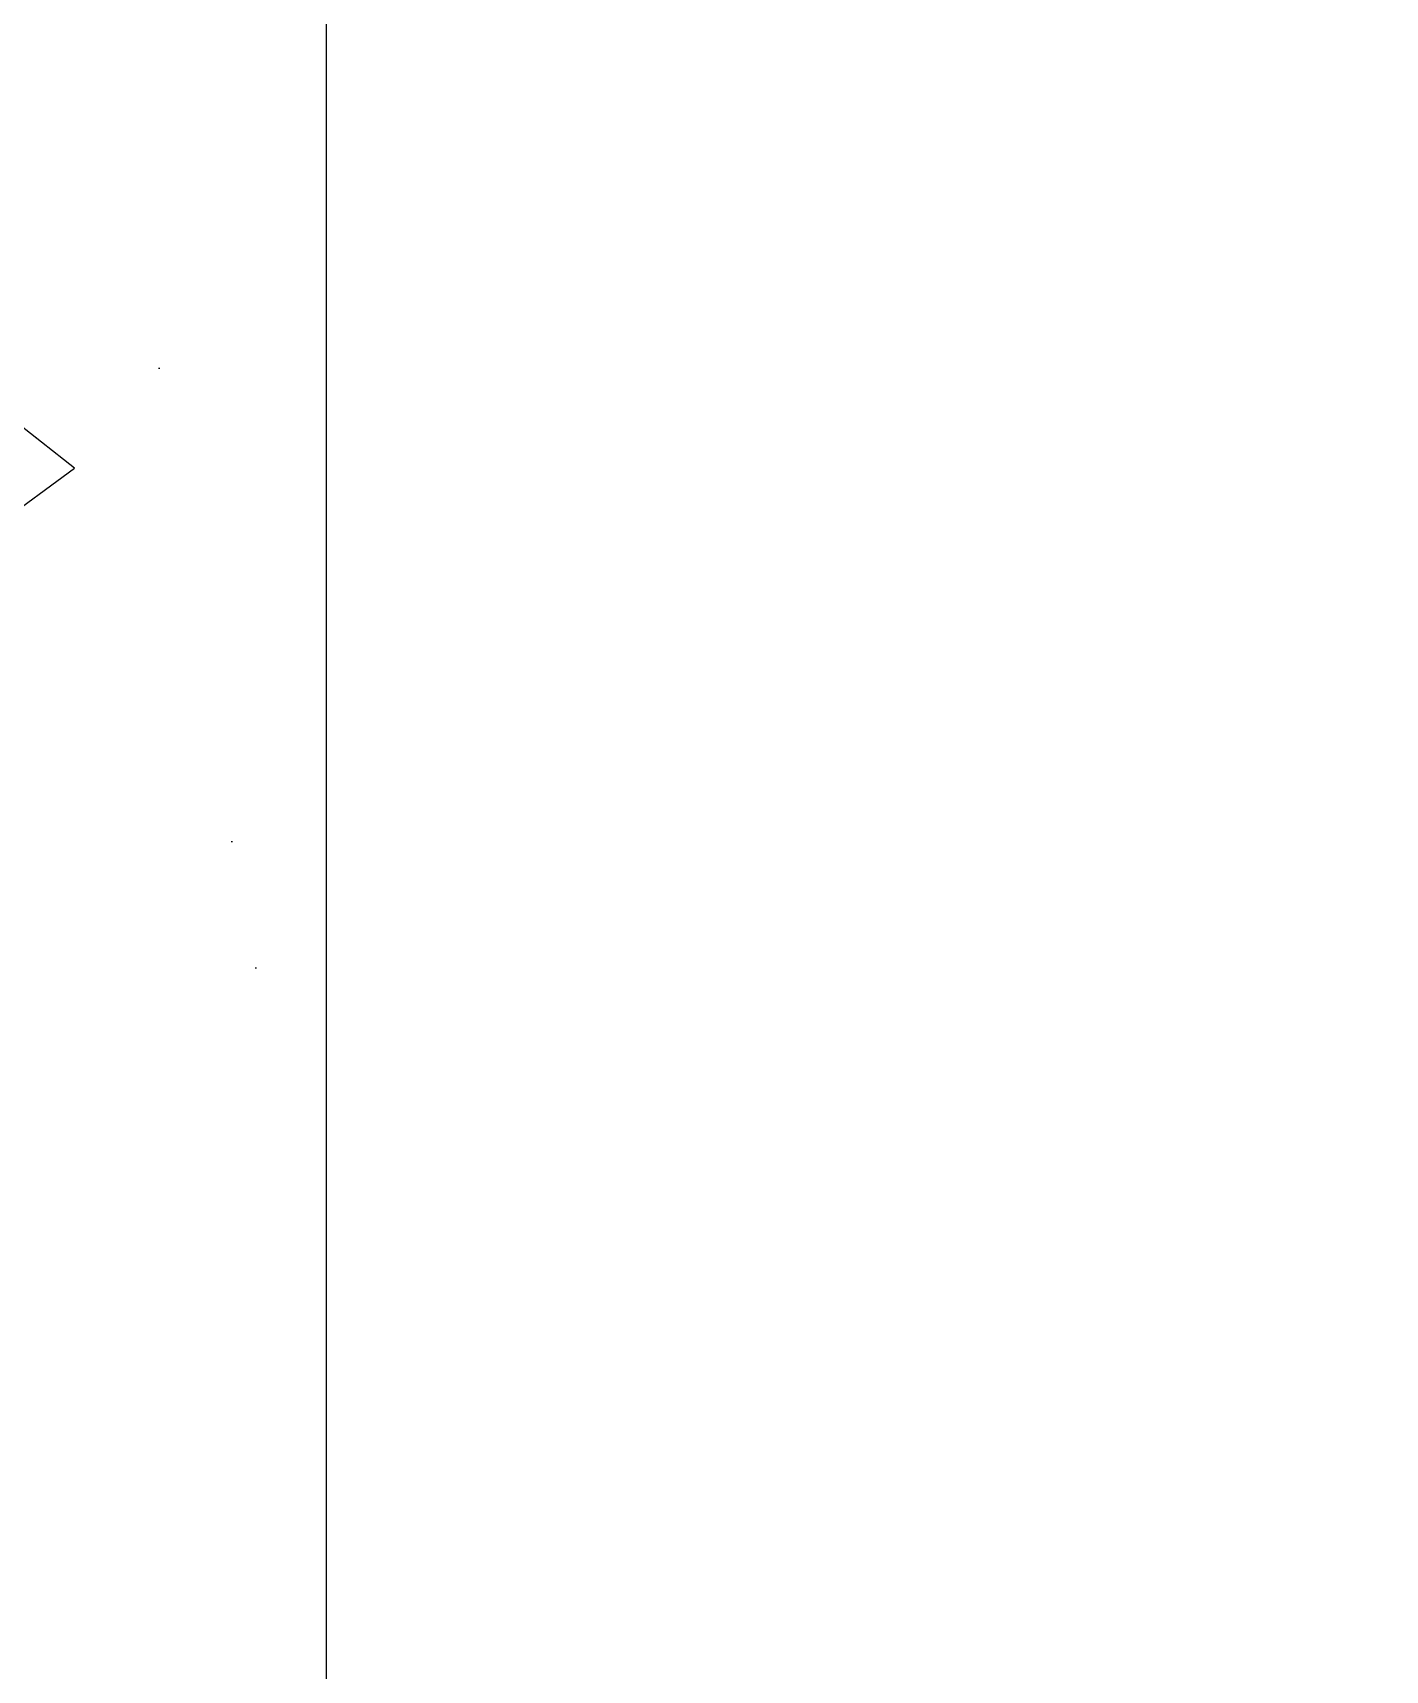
# Model space of a CAD drawing. Extents: x -24232 to 27340, y -23039 to 23489.
# Drawn here: x -6681.6 to -6362.2, y -9096.2 to -8709.4 of the extents above; entities that cross this region are included whole.
import ezdxf

# ---------------------------------------------------------------- set-up
doc = ezdxf.new("R2010")
doc.units = 0
doc.header["$LTSCALE"] = 10
doc.layers.add('0-HATCH', color=8, linetype='CONTINUOUS')
doc.layers.add('4', color=4, linetype='CONTINUOUS')

msp = doc.modelspace()

# ---------------------------------------------------------------- hatches: boundary and pattern name
at = {"layer": '0-HATCH'}
h = msp.add_hatch(dxfattribs=at)
h.set_pattern_fill('AR-CONC', color=2, scale=50, angle=45, style=0)
h.set_pattern_definition([(95, (-37520.1, 8234.12), (275.776, 231.4035), [37.5, -412.5]), (40, (-37520.1, 8234.1), (-314.996, 216.884), [30, -330]), (145.4514, (-37497.1, 8253.4), (-39.2197, 448.2876), [31.87, -350.571]), (91.1842, (-37590.8, 8304.83), (435.8465, 318.807), [56.25, -618.75]), (141.6356, (-37554.5, 8331.4), (-13.9495, 674.856), [47.805, -525.8565]), (36.1842, (-37590.8, 8304.83), (-13.95, 674.856), [45, -495]), (66, (-37537.76, 8322.5), (353.3858, 68.6912), [37.5, -412.5]), (11, (-37537.76, 8322.5), (-170.3543, 342.4042), [30, -330]), (116.4514, (-37508.3, 8328.23), (183.0318, 411.0953), [31.87, -350.571]), (82.5, (-37520.09, 8234.12), (-113.3966, 121.9949), [0, -326, 0, -335, 0, -331.25]), (52.5, (-37520.09, 8234.12), (-46.4365, 232.4547), [0, -191, 0, -318.5, 0, -126.25]), (12.5, (-37598.93, 8155.27), (196.7091, 180.7604), [0, -125, 0, -390, 0, -517.5]), (2.5, (-37634.28, 8119.92), (170.795, 241.5799), [0, -162.5, 0, -259, 0, -367.5])])
h.paths.add_polyline_path([(-7112.21, -9596.16), (-6612.21, -9596.16), (-6612.21, -8596.16), (-6362.21, -8396.16), (-6362.21, -8346.16), (-6812.21, -8346.16), (-6812.21, -8846.16), (-7112.21, -8846.16), (-7112.21, -8346.16), (-7112.21, -8080.77), (-7113.43, -8081.69), (-7115.81, -8083.69), (-7115.01, -8082.12), (-7114.55, -8081.14), (-7113.3, -8077.48), (-7112.91, -8075.95), (-7112.54, -8074.29), (-7112.29, -8072.64), (-7112.21, -8071.37), (-7112.21, -8046.16), (-7362.21, -8046.16), (-7362.21, -9096.16), (-7112.21, -9096.16)])

# ---------------------------------------------------------------- linework, layer by layer
at = {"layer": '4', "color": 5}
msp.add_line((-6612.21, -9596.16), (-6612.21, -8596.16), dxfattribs=at)

doc.saveas('drawing.dxf')
